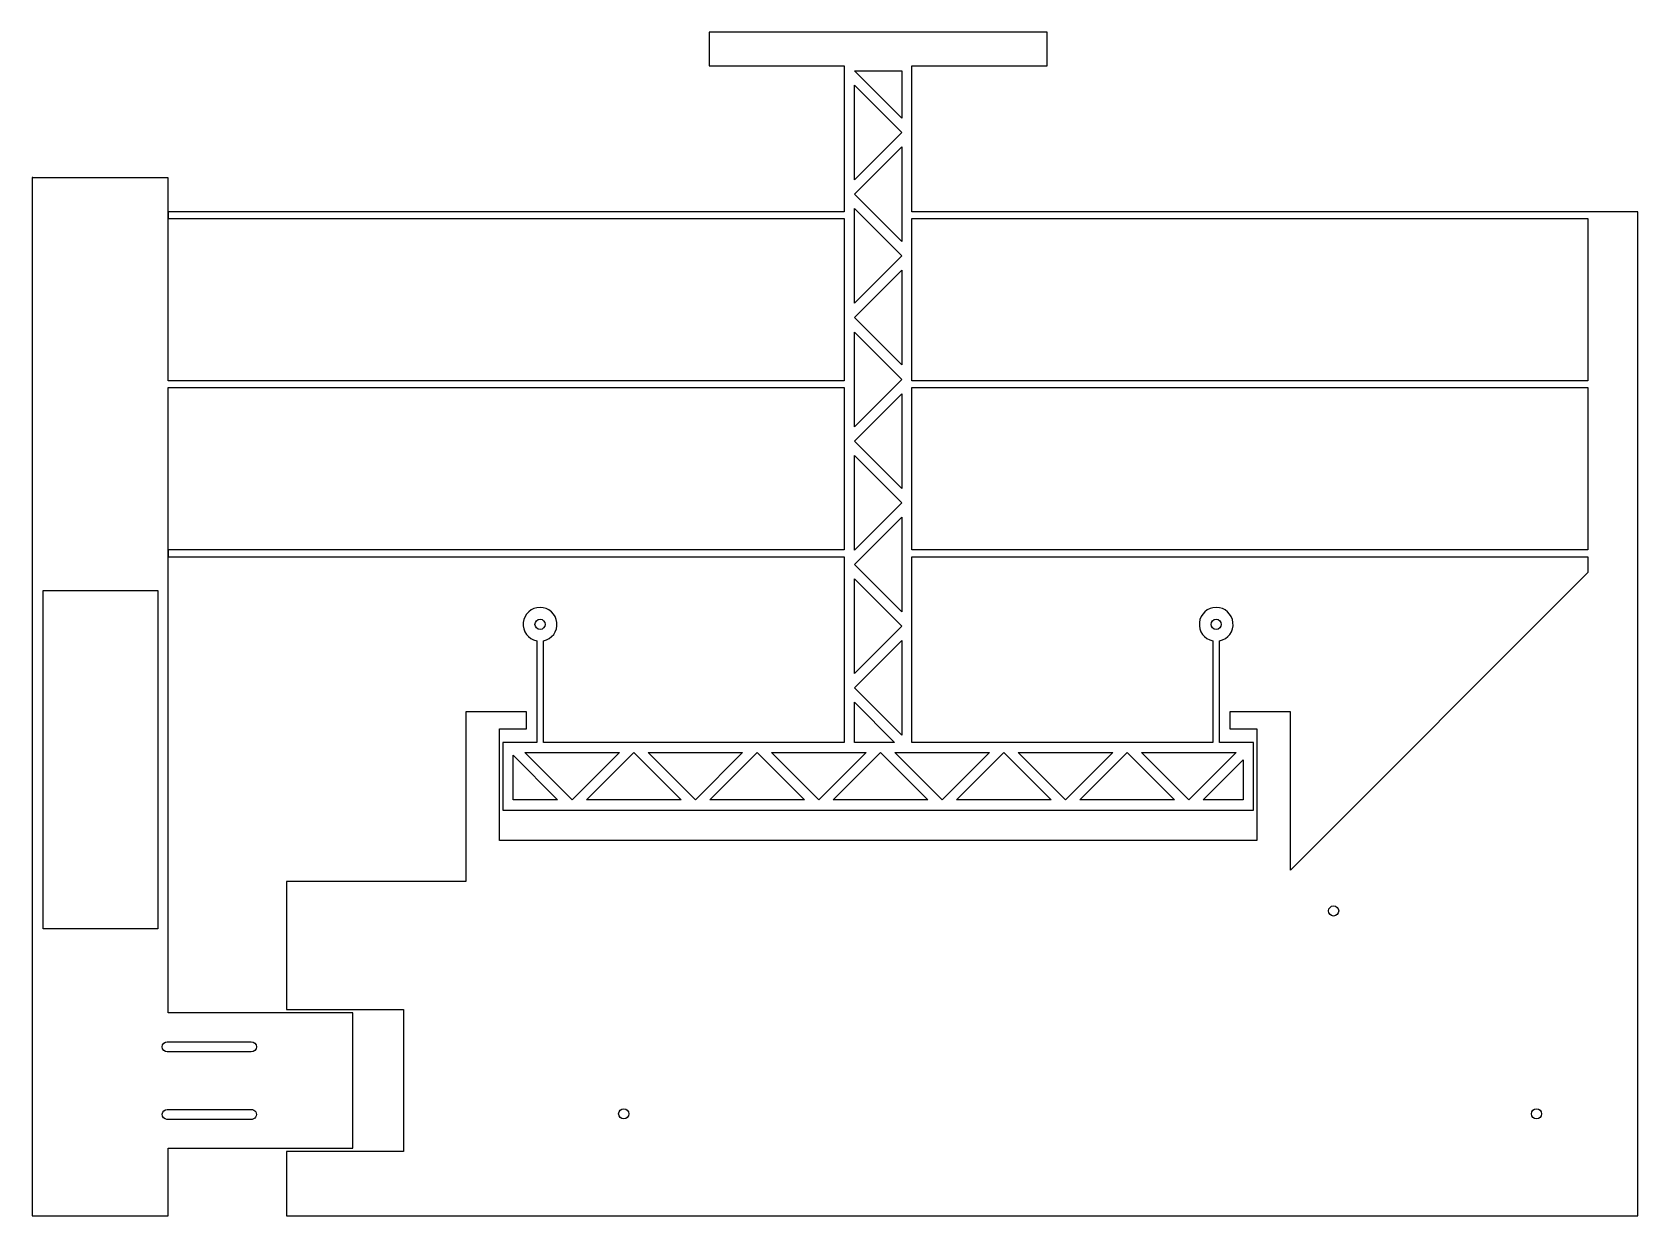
# Model space of a CAD drawing. Header units: millimetres. Extents: x -75 to 400, y 0 to 350.
import ezdxf

# ---------------------------------------------------------------- set-up
doc = ezdxf.new("R2010")
doc.units = ezdxf.units.MM

msp = doc.modelspace()

# ---------------------------------------------------------------- linework, layer by layer
for points in [[(297.03, 102.24), (297.03, 149), (279.03, 149), (279.03, 144), (287.03, 144), (287.03, 111), (63.03, 111), (63.03, 144), (71.03, 144), (71.03, 149), (53.03, 149), (53.03, 98.9), (0, 98.9), (0, 61), (34.62, 61), (34.62, 19), (0, 19), (0, 0), (399.77, 0), (399.77, 296.9), (185.03, 296.9), (185.03, 340), (225.03, 340), (225.03, 350), (125.03, 350), (125.03, 340), (165.03, 340), (165.03, 296.9), (-34.97, 296.9), (-34.97, 294.9), (165.03, 294.9), (165.03, 246.9), (-35, 246.9), (-35, 306.9), (-75, 306.9), (-75, 306.97), (-75.23, 306.97), (-75.23, 0), (-35, 0), (-35, 20), (19.62, 20), (19.62, 60), (-35, 60), (-35, 244.9), (165.03, 244.9), (165.03, 196.9), (-34.97, 196.9), (-34.97, 194.9), (165.03, 194.9), (165.03, 140), (76.03, 140), (76.03, 170, 9.898979), (74.03, 170), (74.03, 140), (64.03, 140), (64.03, 120), (286.03, 120), (286.03, 140), (276.03, 140), (276.03, 170, 9.898979), (274.03, 170), (274.03, 140), (185.03, 140), (185.03, 194.9), (385, 194.9), (385, 190.21)], [(-35.23, 48.5, -1), (-35.23, 51.5), (-10.38, 51.5, -1), (-10.38, 48.5)], [(-35.34, 28.5, -0.961467), (-35.23, 31.5), (-10.4, 31.5, -1.045064), (-10.5, 28.5)]]:
    msp.add_lwpolyline(points, format="xyb", close=True)
for points in [[(182.03, 324.55), (168.03, 338.55), (182.03, 338.55)], [(168.03, 306.31), (168.03, 334.31), (182.03, 320.31)], [(182.03, 288.06), (168.03, 302.06), (182.03, 316.06)], [(168.03, 269.82), (168.03, 297.82), (182.03, 283.82)], [(185.03, 246.9), (185.03, 294.9), (385, 294.9), (385, 246.9)], [(182.03, 251.58), (168.03, 265.58), (182.03, 279.58)], [(168.03, 233.33), (168.03, 261.33), (182.03, 247.33)], [(182.03, 215.09), (168.03, 229.09), (182.03, 243.09)], [(385, 196.9), (185.03, 196.9), (185.03, 244.9), (385, 244.9)], [(168.03, 196.85), (168.03, 224.85), (182.03, 210.85)], [(182.03, 178.61), (168.03, 192.61), (182.03, 206.61)], [(168.03, 160.36), (168.03, 188.36), (182.03, 174.36)], [(-38, 184.9), (-38, 84.9), (-72, 84.9), (-72, 184.9)], [(182.03, 142.12), (168.03, 156.12), (182.03, 170.12)], [(168.03, 140), (168.03, 151.88), (179.9, 140)], [(67.03, 123), (67.03, 136.21), (80.23, 123)], [(98.48, 137), (84.48, 123), (70.48, 137)], [(116.72, 123), (88.72, 123), (102.72, 137)], [(134.96, 137), (120.96, 123), (106.96, 137)], [(153.21, 123), (125.21, 123), (139.21, 137)], [(171.45, 137), (157.45, 123), (143.45, 137)], [(189.69, 123), (161.69, 123), (175.69, 137)], [(207.93, 137), (193.93, 123), (179.93, 137)], [(226.18, 123), (198.18, 123), (212.18, 137)], [(244.42, 137), (230.42, 123), (216.42, 137)], [(262.66, 123), (234.66, 123), (248.66, 137)], [(280.9, 137), (266.9, 123), (252.9, 137)], [(283.03, 123), (271.15, 123), (283.03, 134.88)]]:
    msp.add_lwpolyline(points, close=True)
for centre in [(75.03, 174.9), (275.03, 174.9)]:
    msp.add_circle(centre, 1.5)
for centre in [(309.77, 90.16), (99.77, 30.16), (369.77, 30.16)]:
    msp.add_ellipse(centre, major_axis=(1.5, 0), ratio=0.999993)

doc.saveas('drawing.dxf')
